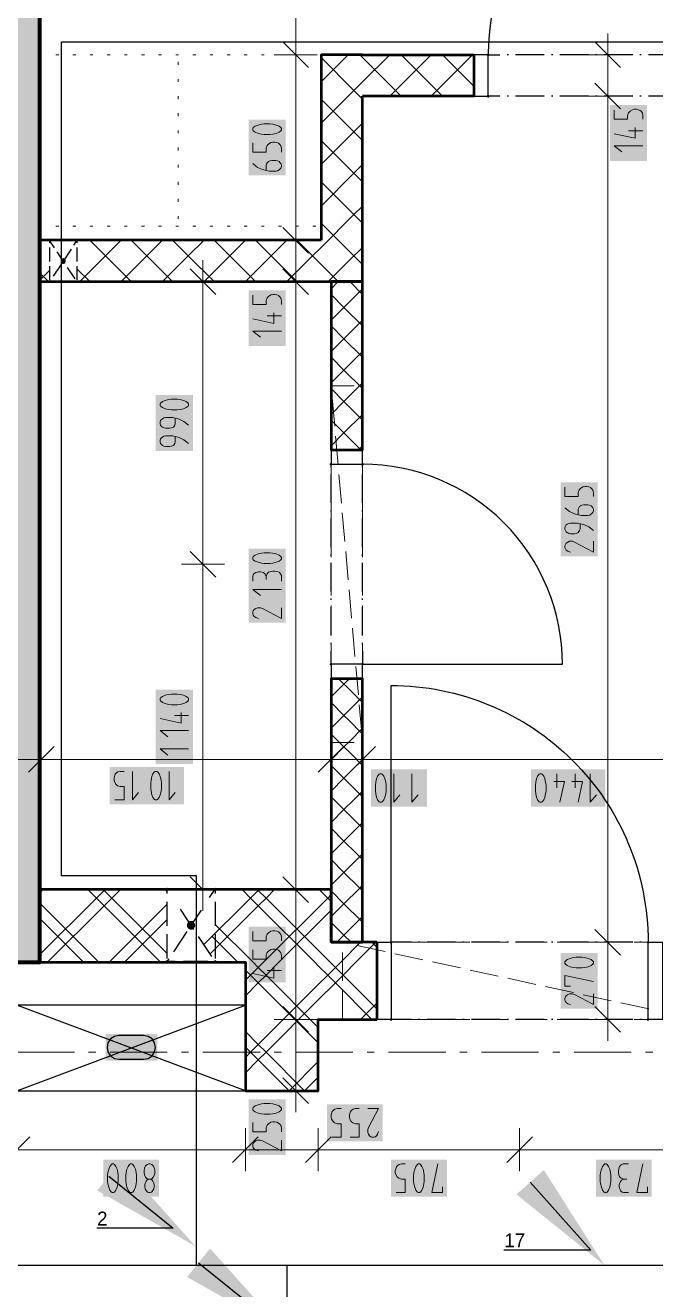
# Model space of a CAD drawing. Header units: millimetres. Extents: x 0 to 594, y 0 to 420.
# Drawn here: x 282.46 to 305.08, y 246.69 to 292.1 of the extents above; entities that cross this region are included whole.
import ezdxf
from ezdxf import colors
from ezdxf.entities.mleader import LeaderData, LeaderLine
from ezdxf.math import Vec2, Vec3

# ---------------------------------------------------------------- set-up
doc = ezdxf.new("R2010")
doc.units = ezdxf.units.MM
doc.header["$LTSCALE"] = 8
for name, color, linetype in [('PDF_Dvere', 7, 'Continuous'), ('PDF_Koty delkove', 7, 'Continuous'), ('PDF_Nabytek', 7, 'Continuous'), ('PDF_Osy hlavni', 7, 'Continuous'), ('PDF_Popis Prostupy', 7, 'Continuous'), ('PDF_Preklady', 7, 'Continuous'), ('PDF_Pricky zdene', 7, 'Continuous'), ('PDF_Prostupy', 7, 'Continuous'), ('PDF_Rozvadece', 7, 'Continuous'), ('PDF_Steny akusticke', 7, 'Continuous'), ('PDF_Steny obvodove nosne', 7, 'Continuous'), ('RED_2.5mm^2', 1, 'Continuous'), ('SYMS', 7, 'Continuous')]:
    doc.layers.add(name, color=color, linetype=linetype)

msp = doc.modelspace()

# ---------------------------------------------------------------- linework, layer by layer
at = {"layer": 'PDF_Dvere', "lineweight": 25}
for points in [[(306.408, 291.046), (307.268, 291.046), (307.268, 299.246, 0.414213), (299.068, 291.046), (299.489, 291.046)], [(294.558, 269.621), (294.558, 269.163), (301.733, 269.163, 0.414214), (294.558, 276.338)], [(296.312, 259.169), (295.583, 259.169), (295.583, 268.394, -0.414214), (304.808, 259.169)]]:
    msp.add_lwpolyline(points, format="xyb", dxfattribs=at)
for points in [[(298.556, 289.56), (299.068, 289.56), (299.068, 291.046), (298.556, 291.046)], [(293.431, 276.85), (293.431, 276.338), (294.558, 276.338), (294.558, 276.85)], [(293.431, 269.163), (293.431, 268.65), (294.558, 268.65), (294.558, 269.163)], [(295.583, 256.401), (295.071, 256.401), (295.071, 259.169), (295.583, 259.169)], [(305.321, 256.401), (304.808, 256.401), (304.808, 259.169), (305.321, 259.169)]]:
    msp.add_lwpolyline(points, close=True, dxfattribs=at)
for points in [[(299.797, 291.046), (299.745, 291.046)], [(301.078, 291.046), (300.053, 291.046)], [(301.385, 291.046), (301.334, 291.046)], [(302.667, 291.046), (301.642, 291.046)], [(302.974, 291.046), (302.923, 291.046)], [(304.255, 291.046), (303.23, 291.046)], [(304.563, 291.046), (304.512, 291.046)], [(305.844, 291.046), (304.819, 291.046)], [(299.489, 289.56), (299.068, 289.56)], [(299.797, 289.56), (299.745, 289.56)], [(301.078, 289.56), (300.053, 289.56)], [(301.385, 289.56), (301.334, 289.56)], [(302.667, 289.56), (301.642, 289.56)], [(302.974, 289.56), (302.923, 289.56)], [(304.255, 289.56), (303.23, 289.56)], [(304.563, 289.56), (304.512, 289.56)], [(305.844, 289.56), (304.819, 289.56)], [(293.431, 276.233), (293.431, 276.284)], [(294.558, 276.233), (294.558, 276.284)], [(293.431, 274.951), (293.431, 275.976)], [(294.558, 274.951), (294.558, 275.976)], [(293.431, 274.644), (293.431, 274.695)], [(293.431, 273.363), (293.431, 274.388)], [(294.558, 274.644), (294.558, 274.695)], [(294.558, 273.363), (294.558, 274.388)], [(293.431, 273.055), (293.431, 273.106)], [(294.558, 273.055), (294.558, 273.106)], [(293.431, 271.774), (293.431, 272.799)], [(294.558, 271.774), (294.558, 272.799)], [(293.431, 271.466), (293.431, 271.518)], [(293.431, 270.185), (293.431, 271.21)], [(294.558, 271.466), (294.558, 271.518)], [(294.558, 270.185), (294.558, 271.21)], [(293.431, 269.878), (293.431, 269.929)], [(294.558, 269.878), (294.558, 269.929)], [(293.431, 269.163), (293.431, 269.621)], [(296.619, 259.169), (296.568, 259.169)], [(297.9, 259.169), (296.875, 259.169)], [(298.208, 259.169), (298.157, 259.169)], [(299.489, 259.169), (298.464, 259.169)], [(299.797, 259.169), (299.745, 259.169)], [(301.078, 259.169), (300.053, 259.169)], [(301.385, 259.169), (301.334, 259.169)], [(302.667, 259.169), (301.642, 259.169)], [(302.974, 259.169), (302.923, 259.169)], [(304.255, 259.169), (303.23, 259.169)], [(304.563, 259.169), (304.512, 259.169)], [(296.312, 256.401), (295.583, 256.401)], [(296.619, 256.401), (296.568, 256.401)], [(297.9, 256.401), (296.875, 256.401)], [(298.208, 256.401), (298.157, 256.401)], [(299.489, 256.401), (298.464, 256.401)], [(299.797, 256.401), (299.745, 256.401)], [(301.078, 256.401), (300.053, 256.401)], [(301.385, 256.401), (301.334, 256.401)], [(302.667, 256.401), (301.642, 256.401)], [(302.974, 256.401), (302.923, 256.401)], [(304.255, 256.401), (303.23, 256.401)], [(304.563, 256.401), (304.512, 256.401)]]:
    msp.add_lwpolyline(points, dxfattribs=at)
at = {"layer": 'PDF_Dvere', "lineweight": 25, "transparency": 33554559}
for points in [[(299.132, 291.046), (299.068, 290.982), (299.068, 291.11), (299.004, 291.046)], [(299.132, 289.56), (299.068, 289.496), (299.068, 289.624), (299.004, 289.56)], [(293.431, 276.273), (293.367, 276.338), (293.495, 276.338), (293.431, 276.402)], [(294.558, 276.273), (294.494, 276.338), (294.622, 276.338), (294.558, 276.402)], [(293.431, 269.099), (293.367, 269.163), (293.495, 269.163), (293.431, 269.227)], [(294.558, 269.099), (294.494, 269.163), (294.622, 269.163), (294.558, 269.227)], [(295.647, 259.169), (295.583, 259.105), (295.583, 259.233), (295.519, 259.169)], [(304.872, 259.169), (304.808, 259.105), (304.808, 259.233), (304.744, 259.169)], [(295.647, 256.401), (295.583, 256.337), (295.583, 256.466), (295.519, 256.401)], [(304.872, 256.401), (304.808, 256.337), (304.808, 256.466), (304.744, 256.401)]]:
    msp.add_solid(points, dxfattribs=at)
at = {"layer": 'PDF_Koty delkove', "lineweight": 18}
for points in [[(292.16, 253.839), (292.16, 256.401), (292.16, 261.065), (292.16, 282.897), (292.16, 284.384), (292.16, 291.046), (292.16, 340.194)], [(303.358, 291.046), (303.358, 291.815)], [(292.621, 290.585), (291.699, 291.507)], [(303.819, 290.585), (302.897, 291.507)], [(292.929, 291.046), (292.16, 291.046), (291.391, 291.046)], [(304.127, 291.046), (303.358, 291.046), (302.589, 291.046)], [(303.358, 256.401), (303.358, 259.169), (303.358, 264.342), (303.358, 289.56), (303.358, 291.046)], [(303.819, 289.099), (302.897, 290.021)], [(304.127, 289.56), (303.358, 289.56), (302.589, 289.56)], [(303.594, 289.059), (303.594, 288.731), (304.072, 288.731), (304.072, 288.868), (304.107, 288.963), (304.158, 289.018), (304.243, 289.073), (304.311, 289.087), (304.379, 289.087), (304.448, 289.073), (304.516, 289.045), (304.567, 289.004), (304.602, 288.95), (304.619, 288.868), (304.619, 288.731)], [(304.346, 288.429), (304.346, 288.046), (303.594, 288.211)], [(304.619, 288.32), (304.107, 288.32)], [(290.623, 287.88), (290.623, 287.551), (291.1, 287.551), (291.1, 287.688), (291.135, 287.784), (291.186, 287.839), (291.272, 287.893), (291.339, 287.907), (291.408, 287.907), (291.477, 287.893), (291.544, 287.866), (291.595, 287.825), (291.63, 287.771), (291.648, 287.688), (291.648, 287.551)], [(304.619, 287.772), (303.594, 287.772), (303.867, 287.554)], [(291.1, 286.894), (291.1, 287.086), (291.118, 287.141), (291.152, 287.182), (291.186, 287.209), (291.237, 287.236), (291.305, 287.25), (291.442, 287.25), (291.51, 287.236), (291.562, 287.209), (291.595, 287.182), (291.63, 287.141), (291.648, 287.086), (291.648, 287.031), (291.63, 286.976), (291.595, 286.935), (291.562, 286.908), (291.51, 286.88), (291.442, 286.866), (291.203, 286.866), (290.964, 286.921), (290.793, 287.003), (290.623, 287.141)], [(292.621, 283.922), (291.699, 284.845)], [(292.929, 284.384), (292.16, 284.384), (291.391, 284.384)], [(288.83, 282.897), (288.83, 283.666)], [(289.291, 282.436), (288.369, 283.359)], [(292.621, 282.436), (291.699, 283.359)], [(289.599, 282.897), (288.83, 282.897), (288.061, 282.897)], [(288.83, 261.065), (288.83, 272.75), (288.83, 282.897)], [(292.929, 282.897), (292.16, 282.897), (291.391, 282.897)], [(290.623, 282.409), (290.623, 282.081), (291.1, 282.081), (291.1, 282.218), (291.135, 282.313), (291.186, 282.368), (291.272, 282.423), (291.339, 282.437), (291.408, 282.437), (291.477, 282.423), (291.544, 282.395), (291.595, 282.354), (291.63, 282.3), (291.648, 282.218), (291.648, 282.081)], [(291.374, 281.779), (291.374, 281.396), (290.623, 281.561)], [(291.648, 281.67), (291.135, 281.67)], [(291.648, 281.122), (290.623, 281.122), (290.895, 280.904)], [(287.906, 278.673), (287.701, 278.673), (287.6, 278.659), (287.48, 278.632), (287.377, 278.591), (287.309, 278.536), (287.292, 278.508), (287.292, 278.454), (287.309, 278.426), (287.377, 278.372), (287.48, 278.331), (287.6, 278.303), (287.701, 278.289), (287.906, 278.289), (288.009, 278.303), (288.129, 278.331), (288.231, 278.372)], [(288.231, 278.372), (288.3, 278.426), (288.317, 278.454), (288.317, 278.508), (288.3, 278.536), (288.231, 278.591), (288.129, 278.632), (288.009, 278.659), (287.906, 278.673)], [(288.317, 277.742), (288.146, 277.879), (287.975, 277.961), (287.736, 278.016), (287.496, 278.016), (287.429, 278.002), (287.377, 277.975), (287.344, 277.948), (287.309, 277.906), (287.292, 277.851), (287.292, 277.797), (287.309, 277.742), (287.344, 277.701), (287.377, 277.674), (287.429, 277.646), (287.496, 277.632), (287.634, 277.632), (287.701, 277.646), (287.77, 277.674), (287.821, 277.742), (287.839, 277.797), (287.839, 277.989)], [(287.309, 277.249), (287.292, 277.194), (287.292, 277.14), (287.309, 277.085), (287.344, 277.044), (287.377, 277.017), (287.429, 276.989), (287.496, 276.975), (287.634, 276.975), (287.701, 276.989), (287.77, 277.017), (287.821, 277.085), (287.839, 277.14), (287.839, 277.332)], [(288.317, 277.085), (288.146, 277.222), (287.975, 277.304), (287.736, 277.359), (287.496, 277.359), (287.429, 277.345), (287.377, 277.318), (287.344, 277.29), (287.309, 277.249)], [(301.82, 275.515), (301.82, 275.186), (302.298, 275.186), (302.298, 275.323), (302.333, 275.419), (302.384, 275.474), (302.469, 275.528), (302.537, 275.542), (302.606, 275.542), (302.674, 275.528), (302.742, 275.501), (302.793, 275.46), (302.828, 275.406), (302.845, 275.323), (302.845, 275.186)], [(302.845, 274.721), (302.845, 274.666), (302.828, 274.611), (302.793, 274.57), (302.759, 274.543), (302.708, 274.515), (302.639, 274.501), (302.4, 274.501), (302.162, 274.556), (301.99, 274.638), (301.82, 274.776)], [(302.298, 274.529), (302.298, 274.721), (302.315, 274.776), (302.349, 274.817), (302.384, 274.844), (302.434, 274.871), (302.503, 274.885), (302.639, 274.885), (302.708, 274.871), (302.759, 274.844), (302.793, 274.817), (302.828, 274.776), (302.845, 274.721)], [(302.845, 273.954), (302.674, 274.091), (302.503, 274.174), (302.264, 274.228), (302.024, 274.228), (301.957, 274.214), (301.905, 274.187), (301.872, 274.16), (301.837, 274.119), (301.82, 274.064), (301.82, 274.009), (301.837, 273.954), (301.872, 273.913), (301.905, 273.886), (301.957, 273.858), (302.024, 273.844), (302.162, 273.844), (302.229, 273.858), (302.298, 273.886), (302.349, 273.954), (302.367, 274.009), (302.367, 274.201)], [(302.845, 273.571), (302.845, 273.187), (302.162, 273.544), (302.093, 273.571), (301.99, 273.571), (301.923, 273.544), (301.872, 273.503), (301.837, 273.462), (301.82, 273.407), (301.82, 273.352), (301.837, 273.297), (301.872, 273.256), (301.923, 273.215), (302.024, 273.187)], [(289.291, 272.289), (288.369, 273.211)], [(291.237, 273.159), (291.032, 273.159), (290.93, 273.145), (290.81, 273.118), (290.708, 273.077), (290.639, 273.022), (290.623, 272.995), (290.623, 272.94), (290.639, 272.912), (290.708, 272.858), (290.81, 272.817)], [(290.81, 272.817), (290.93, 272.789), (291.032, 272.775), (291.237, 272.775), (291.339, 272.789), (291.459, 272.817), (291.562, 272.858), (291.63, 272.912), (291.648, 272.94), (291.648, 272.995), (291.63, 273.022), (291.562, 273.077), (291.459, 273.118), (291.339, 273.145), (291.237, 273.159)], [(289.599, 272.75), (288.83, 272.75), (288.061, 272.75)], [(290.623, 272.146), (290.623, 272.31), (290.639, 272.365), (290.674, 272.42), (290.725, 272.448), (290.827, 272.475), (290.895, 272.475), (290.998, 272.448), (291.067, 272.393), (291.1, 272.31), (291.1, 272.201)], [(291.648, 272.146), (291.648, 272.338), (291.613, 272.406), (291.562, 272.461), (291.477, 272.488), (291.408, 272.502), (291.339, 272.502), (291.254, 272.488), (291.186, 272.461), (291.135, 272.406), (291.1, 272.31)], [(291.648, 271.845), (290.623, 271.845), (290.895, 271.626)], [(291.648, 271.188), (291.648, 270.804), (290.964, 271.161), (290.895, 271.188), (290.793, 271.188), (290.725, 271.161), (290.674, 271.12), (290.639, 271.078), (290.623, 271.023), (290.623, 270.969), (290.639, 270.914), (290.674, 270.873), (290.725, 270.832), (290.827, 270.804)], [(288.044, 267.428), (288.044, 267.045), (287.292, 267.21)], [(288.317, 267.319), (287.805, 267.319)], [(288.317, 266.771), (287.292, 266.771), (287.565, 266.553)], [(283.488, 266.198), (282.566, 265.276)], [(283.027, 266.506), (283.027, 265.737), (283.027, 264.968)], [(293.892, 266.198), (292.969, 265.276)], [(293.431, 266.506), (293.431, 265.737), (293.431, 264.968)], [(295.019, 266.198), (294.097, 265.276)], [(294.558, 266.506), (294.558, 265.737), (294.558, 264.968)], [(309.318, 265.737), (302.453, 265.737), (298.286, 265.737), (294.558, 265.737), (293.431, 265.737), (283.027, 265.737), (280.875, 265.737), (270.471, 265.737), (269.343, 265.737), (254.584, 265.737)], [(288.317, 266.114), (287.292, 266.114), (287.565, 265.896)], [(285.669, 264.282), (285.998, 264.282), (285.998, 264.76), (285.861, 264.76), (285.765, 264.795), (285.71, 264.846), (285.656, 264.931), (285.642, 264.999), (285.642, 265.067), (285.656, 265.136), (285.683, 265.204), (285.724, 265.255), (285.778, 265.29), (285.861, 265.307), (285.998, 265.307)], [(286.299, 265.307), (286.299, 264.282), (286.518, 264.555)], [(287.34, 264.691), (287.34, 264.896), (287.326, 264.999), (287.298, 265.119), (287.257, 265.221), (287.203, 265.29), (287.175, 265.307), (287.121, 265.307), (287.093, 265.29), (287.038, 265.221), (286.997, 265.119), (286.97, 264.999), (286.956, 264.896)], [(287.613, 265.307), (287.613, 264.282), (287.832, 264.555)], [(295.676, 265.224), (295.676, 264.199), (295.895, 264.472)], [(296.333, 265.224), (296.333, 264.199), (296.552, 264.472)], [(301.061, 265.138), (301.007, 265.207), (300.979, 265.224), (300.925, 265.224), (300.897, 265.207), (300.843, 265.138), (300.802, 265.036), (300.775, 264.916), (300.761, 264.813)], [(301.527, 265.224), (301.527, 264.712)], [(302.184, 265.224), (302.184, 264.712)], [(302.732, 265.224), (302.732, 264.199), (302.95, 264.472)], [(286.956, 264.896), (286.956, 264.691), (286.97, 264.59), (286.997, 264.47), (287.038, 264.367), (287.093, 264.299), (287.121, 264.282), (287.175, 264.282), (287.203, 264.299), (287.257, 264.367), (287.298, 264.47), (287.326, 264.59), (287.34, 264.691)], [(300.761, 264.813), (300.761, 264.608), (300.775, 264.507), (300.802, 264.387), (300.843, 264.284), (300.897, 264.216), (300.925, 264.199), (300.979, 264.199), (301.007, 264.216), (301.061, 264.284), (301.102, 264.387), (301.13, 264.507), (301.144, 264.608), (301.144, 264.813), (301.13, 264.916), (301.102, 265.036), (301.061, 265.138)], [(301.418, 264.951), (301.801, 264.951), (301.636, 264.199)], [(302.075, 264.951), (302.458, 264.951), (302.293, 264.199)], [(288.83, 261.065), (288.369, 261.526)], [(292.621, 260.604), (291.699, 261.526)], [(289.599, 261.065), (288.83, 261.065), (288.061, 261.065)], [(288.83, 261.065), (288.83, 260.296)], [(292.929, 261.065), (292.16, 261.065), (291.391, 261.065)], [(290.623, 259.555), (290.623, 259.227), (291.1, 259.227), (291.1, 259.364), (291.135, 259.459), (291.186, 259.514), (291.272, 259.568), (291.339, 259.582), (291.408, 259.582), (291.477, 259.568)], [(291.477, 259.568), (291.544, 259.541), (291.595, 259.5), (291.63, 259.446), (291.648, 259.364), (291.648, 259.227)], [(303.819, 258.708), (302.897, 259.63)], [(290.623, 258.898), (290.623, 258.57), (291.1, 258.57), (291.1, 258.707), (291.135, 258.802), (291.186, 258.857), (291.272, 258.911), (291.339, 258.925), (291.408, 258.925), (291.477, 258.911), (291.544, 258.884), (291.595, 258.843), (291.63, 258.789), (291.648, 258.707), (291.648, 258.57)], [(304.127, 259.169), (303.358, 259.169), (302.589, 259.169)], [(302.434, 258.634), (302.229, 258.634), (302.128, 258.62), (302.008, 258.593), (301.905, 258.552), (301.837, 258.498), (301.82, 258.47), (301.82, 258.416), (301.837, 258.388), (301.905, 258.334), (302.008, 258.293), (302.128, 258.265), (302.229, 258.251), (302.434, 258.251), (302.537, 258.265), (302.657, 258.293), (302.759, 258.334), (302.828, 258.388), (302.845, 258.416), (302.845, 258.47), (302.828, 258.498)], [(302.828, 258.498), (302.759, 258.552), (302.657, 258.593), (302.537, 258.62), (302.434, 258.634)], [(291.374, 258.268), (291.374, 257.885), (290.623, 258.05)], [(291.648, 258.159), (291.135, 258.159)], [(302.024, 257.594), (301.82, 257.594), (301.82, 257.977), (302.845, 257.759)], [(302.845, 257.32), (302.845, 256.937), (302.162, 257.293), (302.093, 257.32), (301.99, 257.32), (301.923, 257.293), (301.872, 257.252), (301.837, 257.211), (301.82, 257.156), (301.82, 257.102), (301.837, 257.047), (301.872, 257.006), (301.923, 256.964), (302.024, 256.937)], [(292.621, 255.94), (291.699, 256.863)], [(303.819, 255.94), (302.897, 256.863)], [(292.929, 256.401), (292.16, 256.401), (291.391, 256.401)], [(304.127, 256.401), (303.358, 256.401), (302.589, 256.401)], [(303.358, 256.401), (303.358, 255.633)], [(292.621, 253.378), (291.699, 254.3)], [(292.929, 253.839), (292.16, 253.839), (291.391, 253.839)], [(292.16, 253.839), (292.16, 253.07)], [(293.458, 252.173), (293.786, 252.173), (293.786, 252.65), (293.649, 252.65), (293.554, 252.685), (293.499, 252.736), (293.444, 252.821), (293.43, 252.889), (293.43, 252.958), (293.444, 253.026), (293.471, 253.094), (293.513, 253.145), (293.567, 253.18), (293.649, 253.198), (293.786, 253.198)], [(294.115, 252.173), (294.443, 252.173), (294.443, 252.65), (294.306, 252.65), (294.211, 252.685), (294.156, 252.736), (294.101, 252.821), (294.087, 252.889), (294.087, 252.958), (294.101, 253.026), (294.129, 253.094), (294.17, 253.145), (294.224, 253.18), (294.306, 253.198), (294.443, 253.198)], [(294.745, 253.198), (295.128, 253.198), (294.772, 252.514), (294.745, 252.445), (294.745, 252.343), (294.772, 252.275), (294.813, 252.224), (294.854, 252.189)], [(290.623, 252.694), (290.623, 252.365), (291.1, 252.365), (291.1, 252.503), (291.135, 252.598), (291.186, 252.653), (291.272, 252.707), (291.339, 252.721), (291.408, 252.721), (291.477, 252.707), (291.544, 252.68), (291.595, 252.639), (291.63, 252.585), (291.648, 252.503), (291.648, 252.365)], [(282.617, 252.182), (281.695, 251.259)], [(290.817, 252.182), (289.894, 251.259)], [(290.356, 252.489), (290.356, 251.721), (290.356, 250.952)], [(291.648, 252.064), (291.648, 251.68), (290.964, 252.037), (290.895, 252.064), (290.793, 252.064), (290.725, 252.037), (290.674, 251.996), (290.639, 251.955), (290.623, 251.9), (290.623, 251.845), (290.639, 251.79), (290.674, 251.749), (290.725, 251.708), (290.827, 251.68)], [(293.431, 252.182), (292.508, 251.259)], [(292.969, 252.489), (292.969, 251.721), (292.969, 250.952)], [(294.854, 252.189), (294.909, 252.173), (294.963, 252.173), (295.018, 252.189), (295.059, 252.224), (295.1, 252.275), (295.128, 252.377)], [(300.657, 252.182), (299.734, 251.259)], [(300.196, 252.489), (300.196, 251.721), (300.196, 250.952)], [(412.176, 251.721), (400.747, 251.721), (392.855, 251.721), (385.372, 251.721), (307.678, 251.721), (300.196, 251.721), (292.969, 251.721), (290.356, 251.721), (282.156, 251.721), (280.977, 251.721), (272.777, 251.721), (270.163, 251.721), (263.706, 251.721), (207.024, 251.721)], [(285.448, 250.371), (285.489, 250.268), (285.543, 250.2), (285.571, 250.183), (285.625, 250.183), (285.653, 250.2), (285.707, 250.268), (285.748, 250.371), (285.776, 250.491), (285.79, 250.592), (285.79, 250.797), (285.776, 250.9), (285.748, 251.02), (285.707, 251.122), (285.653, 251.191), (285.625, 251.208), (285.571, 251.208), (285.543, 251.191), (285.489, 251.122), (285.448, 251.02), (285.421, 250.9), (285.407, 250.797)], [(286.721, 250.968), (286.721, 250.9), (286.735, 250.815), (286.775, 250.729), (286.83, 250.678), (286.857, 250.661), (286.967, 250.661), (286.994, 250.678), (287.049, 250.729), (287.09, 250.815), (287.104, 250.9), (287.104, 250.968), (287.09, 251.053), (287.049, 251.139), (286.994, 251.191), (286.939, 251.208), (286.885, 251.208)], [(286.885, 251.208), (286.83, 251.191), (286.775, 251.139), (286.735, 251.053), (286.721, 250.968)], [(295.761, 250.183), (296.089, 250.183), (296.089, 250.661), (295.952, 250.661), (295.857, 250.696), (295.802, 250.747), (295.748, 250.832), (295.734, 250.9), (295.734, 250.968), (295.748, 251.037), (295.775, 251.105), (295.816, 251.156), (295.87, 251.191), (295.952, 251.208), (296.089, 251.208)], [(297.431, 250.387), (297.431, 250.183), (297.048, 250.183), (297.266, 251.208)], [(303.088, 250.797), (303.088, 250.592), (303.102, 250.491), (303.129, 250.371), (303.17, 250.268), (303.224, 250.2), (303.252, 250.183), (303.306, 250.183), (303.334, 250.2), (303.388, 250.268), (303.43, 250.371), (303.457, 250.491), (303.471, 250.592), (303.471, 250.797), (303.457, 250.9), (303.43, 251.02), (303.388, 251.122), (303.334, 251.191), (303.306, 251.208), (303.252, 251.208), (303.224, 251.191), (303.17, 251.122), (303.129, 251.02)], [(304.101, 251.208), (303.909, 251.208), (303.841, 251.173), (303.786, 251.122), (303.759, 251.037), (303.745, 250.968), (303.745, 250.9), (303.759, 250.815), (303.786, 250.747), (303.841, 250.696), (303.936, 250.661)], [(304.786, 250.387), (304.786, 250.183), (304.402, 250.183), (304.62, 251.208)], [(285.407, 250.797), (285.407, 250.592), (285.421, 250.491), (285.448, 250.371)], [(303.129, 251.02), (303.102, 250.9), (303.088, 250.797)], [(286.967, 250.661), (286.994, 250.643), (287.035, 250.592), (287.063, 250.524), (287.077, 250.456), (287.077, 250.387), (287.063, 250.319), (287.035, 250.251), (286.98, 250.2), (286.939, 250.183), (286.885, 250.183), (286.844, 250.2), (286.789, 250.251), (286.762, 250.319), (286.748, 250.387), (286.748, 250.456), (286.762, 250.524), (286.789, 250.592), (286.83, 250.643), (286.857, 250.661)], [(304.101, 250.183), (303.936, 250.183), (303.881, 250.2), (303.827, 250.234), (303.799, 250.286), (303.772, 250.387), (303.772, 250.456), (303.799, 250.558), (303.854, 250.627), (303.936, 250.661), (304.046, 250.661)]]:
    msp.add_lwpolyline(points, dxfattribs=at)
for points in [[(291.237, 288.564), (291.032, 288.564), (290.93, 288.55), (290.81, 288.523), (290.708, 288.482), (290.639, 288.428), (290.623, 288.4), (290.623, 288.345), (290.639, 288.318), (290.708, 288.263), (290.81, 288.222), (290.93, 288.194), (291.032, 288.18), (291.237, 288.18), (291.339, 288.194), (291.459, 288.222), (291.562, 288.263), (291.63, 288.318), (291.648, 288.345), (291.648, 288.4), (291.63, 288.428), (291.562, 288.482), (291.459, 288.523), (291.339, 288.55)], [(287.906, 268.085), (287.701, 268.085), (287.6, 268.071), (287.48, 268.044), (287.377, 268.003), (287.309, 267.949), (287.292, 267.921), (287.292, 267.867), (287.309, 267.839), (287.377, 267.785), (287.48, 267.743), (287.6, 267.716), (287.701, 267.702), (287.906, 267.702), (288.009, 267.716), (288.129, 267.743), (288.231, 267.785), (288.3, 267.839), (288.317, 267.867), (288.317, 267.921), (288.3, 267.949), (288.231, 268.003), (288.129, 268.044), (288.009, 268.071)], [(295.019, 264.813), (295.019, 264.608), (295.033, 264.507), (295.06, 264.387), (295.101, 264.284), (295.156, 264.216), (295.183, 264.199), (295.238, 264.199), (295.266, 264.216), (295.32, 264.284), (295.361, 264.387), (295.389, 264.507), (295.403, 264.608), (295.403, 264.813), (295.389, 264.916), (295.361, 265.036), (295.32, 265.138), (295.266, 265.207), (295.238, 265.224), (295.183, 265.224), (295.156, 265.207), (295.101, 265.138), (295.06, 265.036), (295.033, 264.916)], [(291.237, 253.378), (291.032, 253.378), (290.93, 253.364), (290.81, 253.337), (290.708, 253.296), (290.639, 253.242), (290.623, 253.214), (290.623, 253.16), (290.639, 253.132), (290.708, 253.077), (290.81, 253.036), (290.93, 253.008), (291.032, 252.994), (291.237, 252.994), (291.339, 253.008), (291.459, 253.036), (291.562, 253.077), (291.63, 253.132), (291.648, 253.16), (291.648, 253.214), (291.63, 253.242), (291.562, 253.296), (291.459, 253.337), (291.339, 253.364)], [(286.064, 250.797), (286.064, 250.592), (286.078, 250.491), (286.105, 250.371), (286.146, 250.268), (286.2, 250.2), (286.228, 250.183), (286.282, 250.183), (286.31, 250.2), (286.364, 250.268), (286.406, 250.371), (286.433, 250.491), (286.447, 250.592), (286.447, 250.797), (286.433, 250.9), (286.406, 251.02), (286.364, 251.122), (286.31, 251.191), (286.282, 251.208), (286.228, 251.208), (286.2, 251.191), (286.146, 251.122), (286.105, 251.02), (286.078, 250.9)], [(296.391, 250.797), (296.391, 250.592), (296.405, 250.491), (296.432, 250.371), (296.473, 250.268), (296.527, 250.2), (296.555, 250.183), (296.609, 250.183), (296.637, 250.2), (296.691, 250.268), (296.732, 250.371), (296.76, 250.491), (296.774, 250.592), (296.774, 250.797), (296.76, 250.9), (296.732, 251.02), (296.691, 251.122), (296.637, 251.191), (296.609, 251.208), (296.555, 251.208), (296.527, 251.191), (296.473, 251.122), (296.432, 251.02), (296.405, 250.9)]]:
    msp.add_lwpolyline(points, close=True, dxfattribs=at)
at = {"layer": 'PDF_Koty delkove', "color": 7, "lineweight": 18, "true_color": 0xffffff, "transparency": 33554559}
for points in [[(304.773, 287.235), (304.773, 289.24), (303.441, 287.235), (303.441, 289.24)], [(291.801, 286.713), (291.801, 288.717), (290.469, 286.713), (290.469, 288.717)], [(291.801, 280.585), (291.801, 282.59), (290.469, 280.585), (290.469, 282.59)], [(288.471, 276.821), (288.471, 278.826), (287.139, 276.821), (287.139, 278.826)], [(302.999, 273.033), (302.999, 275.695), (301.667, 273.033), (301.667, 275.695)], [(291.801, 270.65), (291.801, 273.312), (290.469, 270.65), (290.469, 273.312)], [(288.471, 265.577), (288.471, 268.239), (287.139, 265.577), (287.139, 268.239)], [(288.151, 265.461), (285.489, 265.461), (288.151, 264.128), (285.489, 264.128)], [(296.871, 265.378), (294.866, 265.378), (296.871, 264.046), (294.866, 264.046)], [(303.269, 265.378), (300.607, 265.378), (303.269, 264.046), (300.607, 264.046)], [(291.801, 257.731), (291.801, 259.736), (290.469, 257.731), (290.469, 259.736)], [(302.999, 256.783), (302.999, 258.788), (301.667, 256.783), (301.667, 258.788)], [(291.801, 251.527), (291.801, 253.532), (290.469, 251.527), (290.469, 253.532)], [(295.282, 253.351), (293.277, 253.351), (295.282, 252.019), (293.277, 252.019)], [(287.258, 251.362), (285.253, 251.362), (287.258, 250.029), (285.253, 250.029)], [(297.585, 251.362), (295.58, 251.362), (297.585, 250.029), (295.58, 250.029)], [(304.939, 251.362), (302.934, 251.362), (304.939, 250.029), (302.934, 250.029)]]:
    msp.add_solid(points, dxfattribs=at)
at = {"layer": 'PDF_Nabytek', "lineweight": 13}
for points in [[(283.038, 291.046), (283.027, 291.046)], [(283.027, 291.046), (283.027, 291.046)], [(283.653, 291.046), (283.55, 291.046)], [(284.268, 291.046), (284.165, 291.046)], [(284.883, 291.046), (284.78, 291.046)], [(285.498, 291.046), (285.395, 291.046)], [(286.113, 291.046), (286.01, 291.046)], [(286.728, 291.046), (286.625, 291.046)], [(287.343, 291.046), (287.24, 291.046)], [(287.958, 291.046), (287.855, 291.046)], [(287.947, 291.046), (287.947, 291.046)], [(287.947, 291.046), (287.947, 291.046)], [(287.947, 290.788), (287.947, 290.685), (287.947, 290.788)], [(288.573, 291.046), (288.47, 291.046)], [(289.188, 291.046), (289.085, 291.046)], [(289.803, 291.046), (289.7, 291.046)], [(290.418, 291.046), (290.315, 291.046)], [(291.033, 291.046), (290.93, 291.046)], [(291.648, 291.046), (291.545, 291.046)], [(292.263, 291.046), (292.16, 291.046)], [(292.878, 291.046), (292.775, 291.046)], [(293.072, 291.046), (293.072, 291.046)], [(287.947, 290.07), (287.947, 290.173)], [(287.947, 290.07), (287.947, 290.173)], [(287.947, 289.455), (287.947, 289.558)], [(287.947, 289.455), (287.947, 289.558)], [(287.947, 288.84), (287.947, 288.943)], [(287.947, 288.84), (287.947, 288.943)], [(287.947, 288.225), (287.947, 288.328)], [(287.947, 288.225), (287.947, 288.328)], [(287.947, 287.61), (287.947, 287.713), (287.947, 287.61)], [(287.947, 286.995), (287.947, 287.098), (287.947, 286.995)], [(287.947, 286.38), (287.947, 286.483)], [(287.947, 286.38), (287.947, 286.483)], [(287.947, 285.765), (287.947, 285.868)], [(287.947, 285.765), (287.947, 285.868)], [(287.947, 285.15), (287.947, 285.253)], [(287.947, 285.15), (287.947, 285.253)], [(283.038, 284.896), (283.027, 284.896)], [(283.027, 284.896), (283.027, 284.896)], [(283.038, 284.896), (283.027, 284.896)], [(283.027, 284.896), (283.027, 284.896)], [(283.55, 284.896), (283.653, 284.896), (283.55, 284.896)], [(284.268, 284.896), (284.165, 284.896)], [(284.268, 284.896), (284.165, 284.896)], [(284.78, 284.896), (284.883, 284.896), (284.78, 284.896)], [(285.395, 284.896), (285.498, 284.896), (285.395, 284.896)], [(286.01, 284.896), (286.113, 284.896), (286.01, 284.896)], [(286.625, 284.896), (286.728, 284.896), (286.625, 284.896)], [(287.24, 284.896), (287.343, 284.896), (287.24, 284.896)], [(287.855, 284.896), (287.958, 284.896), (287.855, 284.896)], [(287.947, 284.896), (287.947, 284.896)], [(287.947, 284.896), (287.947, 284.896)], [(288.47, 284.896), (288.573, 284.896), (288.47, 284.896)], [(289.085, 284.896), (289.188, 284.896), (289.085, 284.896)], [(289.7, 284.896), (289.803, 284.896), (289.7, 284.896)], [(290.315, 284.896), (290.418, 284.896), (290.315, 284.896)], [(290.93, 284.896), (291.033, 284.896), (290.93, 284.896)], [(291.545, 284.896), (291.648, 284.896), (291.545, 284.896)], [(292.16, 284.896), (292.263, 284.896), (292.16, 284.896)], [(292.775, 284.896), (292.878, 284.896), (292.775, 284.896)], [(293.072, 284.896), (293.072, 284.896)], [(293.072, 284.896), (293.072, 284.896)]]:
    msp.add_lwpolyline(points, dxfattribs=at)
at = {"layer": 'PDF_Osy hlavni', "lineweight": 18}
for points in [[(284.217, 255.223), (282.167, 255.223)], [(284.985, 255.223), (284.729, 255.223)], [(287.548, 255.223), (285.498, 255.223)], [(288.317, 255.223), (288.06, 255.223)], [(290.879, 255.223), (288.829, 255.223)], [(291.648, 255.223), (291.392, 255.223)], [(294.21, 255.223), (292.16, 255.223)], [(294.979, 255.223), (294.723, 255.223)], [(297.542, 255.223), (295.492, 255.223)], [(298.31, 255.223), (298.054, 255.223)], [(300.873, 255.223), (298.823, 255.223)], [(301.642, 255.223), (301.385, 255.223)], [(304.204, 255.223), (302.154, 255.223)], [(304.973, 255.223), (304.717, 255.223)]]:
    msp.add_lwpolyline(points, dxfattribs=at)
at = {"layer": 'PDF_Popis Prostupy', "lineweight": 25}
for points in [[(283.857, 283.577), (283.867, 283.585), (283.875, 283.594), (283.881, 283.604), (283.886, 283.615), (283.889, 283.627), (283.889, 283.639), (283.888, 283.651), (283.885, 283.663), (283.88, 283.674), (283.873, 283.684), (283.865, 283.693), (283.856, 283.7), (283.845, 283.706), (283.833, 283.71), (283.821, 283.712), (283.809, 283.712), (283.797, 283.71), (283.786, 283.706), (283.775, 283.701), (283.765, 283.693), (283.757, 283.685), (283.75, 283.675), (283.745, 283.664), (283.742, 283.652), (283.741, 283.64), (283.741, 283.628), (283.744, 283.616), (283.749, 283.605), (283.755, 283.594), (283.763, 283.585), (283.772, 283.577), (283.783, 283.571), (283.794, 283.567), (283.806, 283.564), (283.818, 283.564), (283.83, 283.565), (283.842, 283.569), (283.853, 283.574)], [(288.479, 259.674), (288.495, 259.688), (288.509, 259.703), (288.521, 259.721), (288.529, 259.741), (288.534, 259.762), (288.535, 259.783), (288.533, 259.804), (288.528, 259.824), (288.519, 259.844), (288.507, 259.861), (288.493, 259.877), (288.476, 259.89), (288.457, 259.9), (288.437, 259.907), (288.416, 259.91), (288.395, 259.91), (288.374, 259.907), (288.354, 259.9), (288.335, 259.89), (288.319, 259.878), (288.304, 259.862), (288.292, 259.845), (288.283, 259.825), (288.278, 259.805), (288.275, 259.784), (288.277, 259.763), (288.281, 259.742), (288.289, 259.723), (288.3, 259.704), (288.314, 259.688), (288.33, 259.675), (288.349, 259.664), (288.368, 259.656), (288.389, 259.652), (288.41, 259.651), (288.431, 259.654), (288.452, 259.66), (288.471, 259.669)]]:
    msp.add_lwpolyline(points, close=True, dxfattribs=at)
for points in [[(283.754, 283.596), (283.754, 283.596)], [(283.773, 283.699), (283.773, 283.699)], [(283.857, 283.577), (283.857, 283.577)], [(283.876, 283.68), (283.876, 283.68)], [(288.331, 259.888), (288.331, 259.888)], [(288.512, 259.855), (288.512, 259.855)], [(288.298, 259.707), (288.298, 259.707)], [(288.479, 259.674), (288.479, 259.674)]]:
    msp.add_lwpolyline(points, dxfattribs=at)
at = {"layer": 'PDF_Popis Prostupy', "lineweight": 25, "transparency": 33554559}
for points in [[(283.809, 283.712), (283.748, 283.67), (283.741, 283.632)], [(283.809, 283.712), (283.741, 283.632), (283.846, 283.705)], [(283.846, 283.705), (283.741, 283.632), (283.754, 283.596)], [(283.748, 283.67), (283.809, 283.712), (283.773, 283.699)], [(283.846, 283.705), (283.754, 283.596), (283.876, 283.68)], [(283.876, 283.68), (283.754, 283.596), (283.784, 283.571)], [(283.876, 283.68), (283.784, 283.571), (283.889, 283.644)], [(283.889, 283.644), (283.784, 283.571), (283.821, 283.564)], [(283.889, 283.644), (283.821, 283.564), (283.882, 283.607)], [(283.882, 283.607), (283.821, 283.564), (283.857, 283.577)], [(288.395, 259.91), (288.288, 259.836), (288.276, 259.771)], [(288.395, 259.91), (288.276, 259.771), (288.46, 259.898)], [(288.46, 259.898), (288.276, 259.771), (288.298, 259.707)], [(288.288, 259.836), (288.395, 259.91), (288.331, 259.888)], [(288.46, 259.898), (288.298, 259.707), (288.512, 259.855)], [(288.512, 259.855), (288.298, 259.707), (288.35, 259.664)], [(288.512, 259.855), (288.35, 259.664), (288.534, 259.791)], [(288.534, 259.791), (288.35, 259.664), (288.415, 259.652)], [(288.534, 259.791), (288.415, 259.652), (288.522, 259.726)], [(288.522, 259.726), (288.415, 259.652), (288.479, 259.674)]]:
    msp.add_solid(points, dxfattribs=at)
at = {"layer": 'PDF_Preklady', "lineweight": 18}
for points in [[(293.437, 279.082), (293.431, 279.156)], [(294.262, 279.156), (293.431, 279.156)], [(293.431, 278.539), (293.431, 279.156)], [(294.558, 278.539), (294.558, 279.156)], [(293.559, 277.703), (293.469, 278.724)], [(293.431, 277.155), (293.431, 278.18)], [(294.558, 277.155), (294.558, 278.18)], [(293.68, 276.325), (293.59, 277.346)], [(293.431, 275.771), (293.431, 276.796)], [(294.558, 275.771), (294.558, 276.796)], [(293.801, 274.947), (293.711, 275.968)], [(293.431, 274.388), (293.431, 275.413)], [(294.558, 274.388), (294.558, 275.413)], [(293.922, 273.568), (293.833, 274.589)], [(293.431, 273.004), (293.431, 274.029)], [(294.558, 273.004), (294.558, 274.029)], [(294.044, 272.19), (293.954, 273.211)], [(293.431, 271.62), (293.431, 272.645)], [(294.558, 271.62), (294.558, 272.645)], [(294.165, 270.811), (294.075, 271.832)], [(293.431, 270.236), (293.431, 271.261)], [(294.558, 270.236), (294.558, 271.261)], [(294.286, 269.433), (294.196, 270.454)], [(293.431, 268.853), (293.431, 269.878)], [(294.558, 268.853), (294.558, 269.878)], [(294.408, 268.055), (294.318, 269.076)], [(293.431, 267.469), (293.431, 268.494)], [(294.558, 267.469), (294.558, 268.494)], [(294.529, 266.676), (294.439, 267.697)], [(293.431, 266.344), (293.431, 267.11)], [(294.558, 266.344), (294.558, 267.11)], [(294.262, 266.344), (293.431, 266.344)], [(294.019, 259.13), (293.841, 259.169)], [(294.262, 259.169), (293.841, 259.169)], [(293.841, 259.167), (293.841, 259.169)], [(295.371, 258.836), (294.369, 259.054)], [(295.645, 259.169), (295.071, 259.169), (294.62, 259.169)], [(297.029, 259.169), (296.004, 259.169)], [(298.413, 259.169), (297.388, 259.169)], [(299.797, 259.169), (298.772, 259.169)], [(301.18, 259.169), (300.155, 259.169)], [(302.564, 259.169), (301.539, 259.169)], [(303.948, 259.169), (302.923, 259.169)], [(305.332, 259.169), (305.321, 259.169), (304.307, 259.169)], [(293.841, 257.783), (293.841, 258.808)], [(296.723, 258.541), (295.721, 258.759)], [(298.075, 258.247), (297.073, 258.465)], [(299.427, 257.953), (298.425, 258.171)], [(300.779, 257.658), (299.777, 257.876)], [(302.131, 257.364), (301.129, 257.582)], [(293.841, 256.401), (293.841, 257.424)], [(303.483, 257.069), (302.481, 257.287)], [(304.835, 256.775), (303.833, 256.993)], [(294.262, 256.401), (293.841, 256.401)], [(295.645, 256.401), (295.071, 256.401), (294.62, 256.401)], [(297.029, 256.401), (296.004, 256.401)], [(298.413, 256.401), (297.388, 256.401)], [(299.797, 256.401), (298.772, 256.401)], [(301.18, 256.401), (300.155, 256.401)], [(302.564, 256.401), (301.539, 256.401)], [(303.948, 256.401), (302.923, 256.401)], [(305.332, 256.401), (305.321, 256.401), (304.307, 256.401)]]:
    msp.add_lwpolyline(points, dxfattribs=at)
at = {"layer": 'PDF_Preklady', "lineweight": 18, "transparency": 33554559}
for points in [[(293.435, 279.11), (293.385, 279.152), (293.477, 279.16), (293.427, 279.202)], [(293.477, 279.156), (293.431, 279.11), (293.431, 279.202), (293.385, 279.156)], [(293.431, 279.11), (293.385, 279.156), (293.477, 279.156), (293.431, 279.202)], [(294.558, 279.11), (294.512, 279.156), (294.604, 279.156), (294.558, 279.202)], [(294.604, 279.156), (294.558, 279.11), (294.558, 279.202), (294.512, 279.156)], [(293.431, 276.804), (293.385, 276.85), (293.477, 276.85), (293.431, 276.896)], [(293.431, 276.804), (293.385, 276.85), (293.477, 276.85), (293.431, 276.896)], [(294.558, 276.804), (294.512, 276.85), (294.604, 276.85), (294.558, 276.896)], [(294.558, 276.804), (294.512, 276.85), (294.604, 276.85), (294.558, 276.896)], [(293.431, 268.604), (293.385, 268.65), (293.477, 268.65), (293.431, 268.696)], [(293.431, 268.604), (293.385, 268.65), (293.477, 268.65), (293.431, 268.696)], [(294.558, 268.604), (294.512, 268.65), (294.604, 268.65), (294.558, 268.696)], [(294.558, 268.604), (294.512, 268.65), (294.604, 268.65), (294.558, 268.696)], [(293.431, 266.298), (293.385, 266.344), (293.477, 266.344), (293.431, 266.39)], [(293.477, 266.344), (293.431, 266.298), (293.431, 266.39), (293.385, 266.344)], [(294.562, 266.298), (294.512, 266.34), (294.604, 266.348), (294.554, 266.39)], [(294.604, 266.344), (294.558, 266.298), (294.558, 266.39), (294.512, 266.344)], [(294.558, 266.298), (294.512, 266.344), (294.604, 266.344), (294.558, 266.39)], [(293.887, 259.169), (293.841, 259.123), (293.841, 259.215), (293.795, 259.169)], [(293.841, 259.123), (293.795, 259.169), (293.887, 259.169), (293.841, 259.215)], [(293.886, 259.159), (293.831, 259.124), (293.851, 259.214), (293.796, 259.179)], [(294.604, 259.169), (294.558, 259.123), (294.558, 259.215), (294.512, 259.169)], [(294.604, 259.169), (294.558, 259.123), (294.558, 259.215), (294.512, 259.169)], [(295.117, 259.169), (295.071, 259.123), (295.071, 259.215), (295.025, 259.169)], [(295.117, 259.169), (295.071, 259.123), (295.071, 259.215), (295.025, 259.169)], [(293.841, 256.355), (293.795, 256.401), (293.887, 256.401), (293.841, 256.448)], [(293.887, 256.401), (293.841, 256.355), (293.841, 256.448), (293.795, 256.401)], [(295.117, 256.401), (295.071, 256.355), (295.071, 256.448), (295.025, 256.401)], [(295.117, 256.401), (295.071, 256.355), (295.071, 256.448), (295.025, 256.401)]]:
    msp.add_solid(points, dxfattribs=at)
at = {"layer": 'PDF_Pricky zdene', "lineweight": 9}
for points in [[(294.046, 291.046), (293.072, 290.072)], [(294.558, 289.457), (294.251, 289.765), (293.072, 290.944)], [(294.558, 290.944), (294.456, 291.046)], [(295.532, 291.046), (294.558, 290.072)], [(295.942, 289.56), (295.737, 289.765), (294.558, 290.944)], [(297.018, 291.046), (295.737, 289.765), (295.532, 289.56)], [(297.428, 289.56), (297.223, 289.765), (295.942, 291.046)], [(298.504, 291.046), (297.223, 289.765), (297.018, 289.56)], [(298.556, 289.919), (297.428, 291.046)], [(294.558, 290.072), (294.251, 289.765), (293.072, 288.586)], [(294.558, 287.971), (294.251, 288.279), (293.072, 289.457)], [(298.556, 289.611), (298.504, 289.56)], [(294.558, 288.586), (294.251, 288.279), (293.072, 287.1)], [(294.558, 286.485), (294.251, 286.792), (293.072, 287.971)], [(294.558, 287.1), (294.251, 286.792), (293.072, 285.614)], [(294.558, 284.999), (294.251, 285.306), (293.072, 286.485)], [(294.558, 285.614), (294.251, 285.306), (293.072, 284.127)], [(294.097, 283.974), (293.072, 284.999)], [(283.32, 284.347), (283.283, 284.384)], [(285.897, 284.384), (285.333, 283.82), (284.411, 282.897)], [(286.256, 282.897), (285.333, 283.82), (284.77, 284.384)], [(287.383, 284.384), (286.82, 283.82), (285.897, 282.897)], [(287.742, 282.897), (286.82, 283.82), (286.256, 284.384)], [(288.869, 284.384), (288.306, 283.82), (287.383, 282.897)], [(289.228, 282.897), (288.306, 283.82), (287.742, 284.384)], [(290.356, 284.384), (289.792, 283.82), (288.869, 282.897)], [(290.714, 282.897), (289.792, 283.82), (289.228, 284.384)], [(291.842, 284.384), (291.278, 283.82), (290.356, 282.897)], [(292.201, 282.897), (291.278, 283.82), (290.714, 284.384)], [(293.687, 282.897), (292.764, 283.82), (292.201, 284.384)], [(293.072, 284.127), (292.764, 283.82), (291.842, 282.897)], [(294.404, 283.974), (294.251, 283.82), (293.328, 282.897)], [(294.558, 283.512), (294.251, 283.82), (294.097, 283.974)], [(294.558, 284.127), (294.404, 283.974)], [(283.759, 283.732), (283.755, 283.728)], [(283.32, 283.293), (282.976, 282.949)], [(283.283, 282.897), (282.976, 283.205)], [(284.77, 282.897), (284.31, 283.357)], [(293.687, 282.897), (293.431, 282.641)], [(294.558, 282.641), (293.892, 281.975), (293.431, 281.514)], [(294.558, 282.436), (294.097, 282.897)], [(294.558, 281.309), (293.892, 281.975), (293.431, 282.436)], [(294.558, 281.514), (293.892, 280.848), (293.431, 280.386)], [(294.558, 280.181), (293.892, 280.848), (293.431, 281.309)], [(294.558, 280.386), (293.892, 279.72), (293.431, 279.259)], [(294.558, 279.054), (293.892, 279.72), (293.431, 280.181)], [(294.558, 279.259), (293.892, 278.593), (293.431, 278.131)], [(294.558, 277.926), (293.892, 278.593), (293.431, 279.054)], [(294.558, 278.131), (293.892, 277.465), (293.431, 277.004)], [(294.507, 276.85), (293.892, 277.465), (293.431, 277.926)], [(294.558, 277.004), (294.404, 276.85)], [(294.097, 268.65), (293.962, 268.515), (293.892, 268.445), (293.431, 267.984)], [(294.558, 267.779), (293.972, 268.365), (293.892, 268.445), (293.687, 268.65)], [(294.558, 267.984), (294.03, 267.455), (293.892, 267.318), (293.431, 266.856)], [(294.558, 266.651), (294.049, 267.161), (293.892, 267.318), (293.431, 267.779)], [(294.558, 266.856), (294.097, 266.396), (293.892, 266.19), (293.431, 265.729)], [(294.558, 265.524), (294.125, 265.957), (293.892, 266.19), (293.431, 266.651)], [(294.558, 265.729), (294.165, 265.336)], [(294.558, 264.396), (294.202, 264.752), (293.892, 265.063), (293.431, 265.524)], [(294.165, 265.336), (293.892, 265.063), (293.431, 264.601)], [(294.558, 263.269), (294.279, 263.548), (293.892, 263.935), (293.431, 264.396)], [(294.558, 264.601), (294.233, 264.276), (293.892, 263.935)], [(293.892, 263.935), (293.431, 263.474)], [(294.558, 263.474), (294.3, 263.216), (293.892, 262.808)], [(294.558, 262.141), (294.356, 262.344), (293.892, 262.808), (293.431, 263.269)], [(293.892, 262.808), (293.431, 262.346)], [(294.558, 261.014), (294.433, 261.14), (293.892, 261.68), (293.431, 262.141)], [(294.558, 262.346), (294.368, 262.156), (293.892, 261.68)], [(293.892, 261.68), (293.431, 261.219)], [(294.558, 261.219), (294.435, 261.096), (293.892, 260.553)], [(294.558, 259.886), (294.509, 259.935), (293.892, 260.553), (293.431, 261.014)], [(293.892, 260.553), (293.431, 260.091)], [(294.148, 259.169), (293.892, 259.425), (293.431, 259.886)], [(294.558, 260.091), (294.503, 260.036), (293.892, 259.425)], [(293.892, 259.425), (293.636, 259.169)]]:
    msp.add_lwpolyline(points, dxfattribs=at)
at = {"layer": 'PDF_Pricky zdene', "lineweight": 50}
for points in [[(294.558, 291.046), (293.072, 291.046), (293.072, 284.384)], [(294.558, 291.046), (298.556, 291.046), (298.556, 289.56), (294.558, 289.56)], [(294.558, 283.974), (294.558, 289.56)], [(293.072, 284.384), (283.027, 284.384), (282.976, 284.384), (282.976, 282.897), (283.027, 282.897), (293.431, 282.897), (294.558, 282.897), (294.558, 283.974)], [(294.558, 276.85), (294.558, 279.156), (294.558, 282.897), (293.431, 282.897), (293.431, 279.156), (293.431, 276.85)], [(294.558, 276.85), (293.431, 276.85)], [(293.431, 268.65), (294.558, 268.65)], [(293.431, 268.65), (293.431, 266.344), (293.431, 261.065), (293.431, 259.169), (293.841, 259.169), (294.558, 259.169), (294.558, 266.344), (294.558, 268.65)]]:
    msp.add_lwpolyline(points, dxfattribs=at)
at = {"layer": 'PDF_Prostupy', "lineweight": 25}
for points in [[(283.32, 284.381), (283.32, 284.295)], [(283.487, 284.381), (283.32, 284.381)], [(283.5, 284.111), (283.32, 284.381)], [(284.156, 284.381), (283.661, 284.381)], [(284.195, 284.208), (284.31, 284.381), (284.31, 284.295)], [(283.32, 284.121), (283.32, 283.626)], [(283.871, 283.555), (283.596, 283.967)], [(284.099, 284.063), (283.824, 283.651)], [(284.31, 284.121), (284.31, 283.626)], [(283.32, 283.453), (283.32, 282.957)], [(283.728, 283.507), (283.453, 283.095)], [(284.242, 282.998), (283.967, 283.41)], [(284.31, 283.453), (284.31, 282.957)], [(283.357, 282.951), (283.32, 282.895)], [(283.487, 282.895), (283.32, 282.895)], [(284.156, 282.895), (283.661, 282.895)], [(287.54, 261.079), (287.54, 260.928)], [(287.833, 261.079), (287.54, 261.079)], [(287.549, 261.065), (287.54, 261.079)], [(289.001, 261.079), (288.136, 261.079)], [(289.069, 260.776), (289.271, 261.079), (289.271, 260.928)], [(287.54, 260.625), (287.54, 259.76)], [(288.502, 259.635), (288.022, 260.355)], [(288.764, 260.32), (288.421, 259.804)], [(289.271, 260.625), (289.271, 259.76)], [(287.54, 259.457), (287.54, 258.591)], [(288.253, 259.552), (287.773, 258.832)], [(289.15, 258.663), (288.67, 259.383)], [(289.271, 259.457), (289.271, 258.591)], [(287.605, 258.58), (287.54, 258.483)], [(287.833, 258.483), (287.54, 258.483)], [(289.001, 258.483), (288.136, 258.483)]]:
    msp.add_lwpolyline(points, dxfattribs=at)
at = {"layer": 'PDF_Prostupy', "lineweight": 25, "transparency": 33554559}
for points in [[(283.337, 284.355), (283.294, 284.364), (283.345, 284.398), (283.302, 284.407)], [(284.341, 284.381), (284.31, 284.35), (284.31, 284.412), (284.28, 284.381)], [(284.31, 284.412), (284.341, 284.381), (284.28, 284.381), (284.31, 284.35)], [(284.328, 284.407), (284.336, 284.364), (284.285, 284.398), (284.293, 284.355)], [(283.337, 282.921), (283.345, 282.878), (283.294, 282.912), (283.302, 282.869)], [(284.31, 282.926), (284.341, 282.895), (284.28, 282.895), (284.31, 282.864)], [(284.341, 282.895), (284.31, 282.864), (284.31, 282.926), (284.28, 282.895)], [(284.328, 282.869), (284.285, 282.878), (284.336, 282.912), (284.293, 282.921)], [(287.54, 261.133), (287.594, 261.079), (287.486, 261.079), (287.54, 261.025)], [(287.594, 261.079), (287.54, 261.025), (287.54, 261.133), (287.486, 261.079)], [(287.57, 261.034), (287.495, 261.049), (287.585, 261.109), (287.51, 261.124)], [(289.325, 261.079), (289.271, 261.025), (289.271, 261.133), (289.216, 261.079)], [(289.271, 261.133), (289.325, 261.079), (289.216, 261.079), (289.271, 261.025)], [(289.301, 261.124), (289.316, 261.049), (289.226, 261.109), (289.241, 261.034)], [(287.54, 258.537), (287.594, 258.483), (287.486, 258.483), (287.54, 258.429)], [(287.594, 258.483), (287.54, 258.429), (287.54, 258.537), (287.486, 258.483)], [(287.57, 258.528), (287.585, 258.453), (287.495, 258.513), (287.51, 258.438)], [(289.271, 258.537), (289.325, 258.483), (289.216, 258.483), (289.271, 258.429)], [(289.325, 258.483), (289.271, 258.429), (289.271, 258.537), (289.216, 258.483)], [(289.301, 258.438), (289.226, 258.453), (289.316, 258.513), (289.241, 258.528)]]:
    msp.add_solid(points, dxfattribs=at)
at = {"layer": 'PDF_Rozvadece', "lineweight": 25}
for points in [[(290.356, 253.839), (290.356, 256.914), (282.156, 256.914), (282.156, 253.839)], [(285.815, 255.822), (285.652, 255.789), (285.513, 255.697), (285.421, 255.558), (285.388, 255.395), (285.421, 255.231), (285.513, 255.093), (285.652, 255), (285.815, 254.968), (286.703, 254.968), (286.866, 255), (287.005, 255.093), (287.098, 255.231), (287.13, 255.395), (287.098, 255.558), (287.005, 255.697), (286.866, 255.789), (286.703, 255.822)]]:
    msp.add_lwpolyline(points, close=True, dxfattribs=at)
for points in [[(282.156, 253.839), (290.356, 256.914)], [(290.356, 253.839), (282.156, 256.914)]]:
    msp.add_lwpolyline(points, dxfattribs=at)
at = {"layer": 'PDF_Rozvadece', "color": 7, "lineweight": 25, "true_color": 0xffffff, "transparency": 33554559}
msp.add_solid([(287.197, 255.873), (285.335, 255.873), (287.197, 254.916), (285.335, 254.916)], dxfattribs=at)
at = {"layer": 'PDF_Steny akusticke', "lineweight": 9}
for points in [[(282.976, 260.942), (283.099, 261.065)], [(283.253, 258.451), (285.282, 260.481), (285.005, 260.758), (282.976, 258.728)], [(285.005, 260.758), (284.698, 261.065)], [(285.005, 260.758), (285.282, 261.034)], [(285.282, 261.034), (285.251, 261.065)], [(285.866, 261.065), (285.559, 260.758), (285.282, 261.034), (285.313, 261.065)], [(285.282, 260.481), (285.559, 260.758)], [(287.54, 258.777), (285.559, 260.758)], [(287.54, 260.991), (287.465, 261.065)], [(288.08, 261.065), (288.08, 261.065)], [(289.09, 258.754), (290.817, 260.481), (290.54, 260.758), (288.868, 259.086)], [(290.54, 260.758), (290.233, 261.065)], [(290.54, 260.758), (290.817, 261.034)], [(290.817, 261.034), (290.786, 261.065)], [(291.401, 261.065), (291.094, 260.758), (290.817, 261.034), (290.848, 261.065)], [(290.817, 260.481), (291.094, 260.758)], [(293.431, 260.635), (293.308, 260.758), (291.001, 258.451)], [(293.4, 258.451), (291.094, 260.758)], [(293.308, 260.758), (293, 261.065)], [(293.308, 260.758), (293.431, 260.881)], [(285.098, 258.451), (282.976, 260.573)], [(287.311, 258.451), (285.282, 260.481)], [(287.54, 260.525), (285.467, 258.451)], [(292.846, 258.451), (290.817, 260.481)], [(291.555, 258.451), (293.431, 260.327)], [(284.544, 258.451), (282.976, 260.02)], [(286.02, 258.451), (287.54, 259.971)], [(290.632, 258.451), (289.271, 259.813)], [(290.079, 258.451), (289.156, 259.374)], [(292.969, 257.652), (293.308, 257.99), (293.584, 258.267), (293.787, 258.469), (294.486, 259.169)], [(292.969, 257.098), (293.584, 257.713), (293.861, 257.99), (294.37, 258.499), (295.04, 259.169)], [(295.071, 258.995), (294.896, 259.169)], [(287.865, 258.451), (287.865, 258.451)], [(288.234, 258.451), (288.234, 258.451)], [(290.356, 257.252), (290.817, 257.713), (291.094, 257.99), (291.555, 258.451)], [(292.969, 256.114), (291.094, 257.99), (290.817, 258.267), (290.632, 258.451)], [(290.817, 258.267), (291.001, 258.451)], [(292.969, 258.328), (292.846, 258.451)], [(295.071, 256.781), (293.861, 257.99), (293.584, 258.267), (293.4, 258.451)], [(290.356, 257.806), (290.54, 257.99), (290.817, 258.267)], [(292.969, 255.561), (290.817, 257.713), (290.54, 257.99), (290.356, 258.175)], [(294.896, 256.401), (293.584, 257.713), (293.308, 257.99), (292.969, 258.328)], [(290.817, 255.499), (292.969, 257.652)], [(290.356, 254.485), (290.817, 254.946), (291.094, 255.223), (292.969, 257.098)], [(294.486, 256.401), (295.071, 256.986)], [(295.04, 256.401), (295.071, 256.432)], [(292.477, 253.839), (291.094, 255.223), (290.817, 255.499), (290.356, 255.961)], [(290.356, 255.038), (290.54, 255.223), (290.817, 255.499)], [(292.969, 254.885), (291.924, 253.839), (290.817, 254.946), (290.54, 255.223), (290.356, 255.407)], [(292.477, 253.839), (292.969, 254.331)]]:
    msp.add_lwpolyline(points, dxfattribs=at)
at = {"layer": 'PDF_Steny akusticke', "lineweight": 50}
for points in [[(295.071, 259.169), (294.558, 259.169), (293.841, 259.169), (293.431, 259.169), (293.431, 261.065), (283.027, 261.065), (282.976, 261.065), (282.976, 258.451), (290.356, 258.451), (290.356, 253.839), (292.969, 253.839), (292.969, 256.401), (293.841, 256.401), (295.071, 256.401)], [(295.071, 259.169), (295.071, 256.401)]]:
    msp.add_lwpolyline(points, dxfattribs=at)
at = {"layer": 'PDF_Steny obvodove nosne', "lineweight": 70}
msp.add_lwpolyline([(282.976, 342.603), (280.926, 342.603), (280.926, 340.194), (280.926, 261.065), (280.926, 258.451), (282.976, 258.451), (282.976, 261.065), (282.976, 340.194), (282.976, 340.348)], dxfattribs=at)
at = {"layer": 'PDF_Steny obvodove nosne', "color": 9, "lineweight": 9, "true_color": 0xc0c0c0, "transparency": 33554559}
msp.add_solid([(282.976, 258.451), (282.976, 342.603), (280.926, 258.451), (280.926, 342.603)], dxfattribs=at)
at = {"layer": 'RED_2.5mm^2'}
for p, q in [((283.759, 261.56), (283.759, 291.507)), ((283.759, 291.507), (312, 291.507)), ((288.603, 261.56), (283.759, 261.56)), ((288.603, 247.573), (288.603, 261.56)), ((139.315, 247.573), (499.132, 247.573)), ((291.836, 247.573), (291.836, 200.668))]:
    msp.add_line(p, q, dxfattribs=at)

# ---------------------------------------------------------------- leaders
at = {"layer": 'SYMS'}
ml = msp.add_multileader_mtext('Standard', dxfattribs=at)
ml.set_content('2', color=256)
ml.set_leader_properties()
ml.build(insert=Vec2(0, 0))
ml.multileader.update_dxf_attribs({"text_right_attachment_type": 6, "dogleg_length": 0.36})
ctx = ml.context
ctx.base_point, ctx.char_height, ctx.plane_origin = Vec3(283.071, 249.248), 0.5, Vec3(288.562, 248.255)
ctx.right_attachment, ctx.text_align_type = 6, 2
notes = []
notes.append((ctx, [(0, (1, 1, 0), (287.765, 248.898), (-1, 0), 0.36, [(0, [(288.562, 248.255)], 0, [])])]))
ctx.mtext.insert, ctx.mtext.alignment, ctx.mtext.flow_direction = Vec3(285.405, 249.498), 3, 5
ml = msp.add_multileader_mtext('Standard', dxfattribs=at)
ml.set_content('17', color=256)
ml.set_leader_properties()
ml.build(insert=Vec2(0, 0))
ml.multileader.update_dxf_attribs({"text_right_attachment_type": 6, "dogleg_length": 0.36})
ctx = ml.context
ctx.base_point, ctx.char_height, ctx.plane_origin = Vec3(297.726, 248.466), 0.5, Vec3(303.24, 247.571)
ctx.right_attachment, ctx.text_align_type = 6, 2
notes.append((ctx, [(0, (1, 1, 0), (302.753, 248.116), (-1, 0), 0.36, [(0, [(303.24, 247.571)], 0, [])])]))
ctx.mtext.insert, ctx.mtext.alignment, ctx.mtext.flow_direction = Vec3(300.393, 248.716), 3, 5
ml = msp.add_multileader_mtext('Standard', dxfattribs=at)
ml.set_content('2', color=256)
ml.set_leader_properties()
ml.build(insert=Vec2(0, 0))
ml.multileader.update_dxf_attribs({"text_right_attachment_type": 6, "dogleg_length": 0.36})
ctx = ml.context
ctx.base_point, ctx.char_height, ctx.plane_origin = Vec3(286.297, 246.142), 0.5, Vec3(291.788, 245.149)
ctx.right_attachment, ctx.text_align_type = 6, 2
notes.append((ctx, [(0, (1, 1, 0), (290.991, 245.792), (-1, 0), 0.36, [(0, [(291.788, 245.149)], 0, [])])]))
ctx.mtext.insert, ctx.mtext.alignment, ctx.mtext.flow_direction = Vec3(288.631, 246.392), 3, 5
for ctx, leaders in notes:
    for number, flags, end, landing, length, lines in leaders:
        leader = LeaderData()
        leader.index, (leader.has_last_leader_line, leader.has_dogleg_vector, leader.attachment_direction) = number, flags
        leader.last_leader_point, leader.dogleg_vector, leader.dogleg_length = Vec3(end), Vec3(landing), length
        for number, points, colour, breaks in lines:
            line = LeaderLine()
            line.index, line.vertices, line.color, line.breaks = number, Vec3.list(points), colors.encode_raw_color(colour), breaks
            leader.lines.append(line)
        ctx.leaders.append(leader)

doc.saveas('drawing.dxf')
